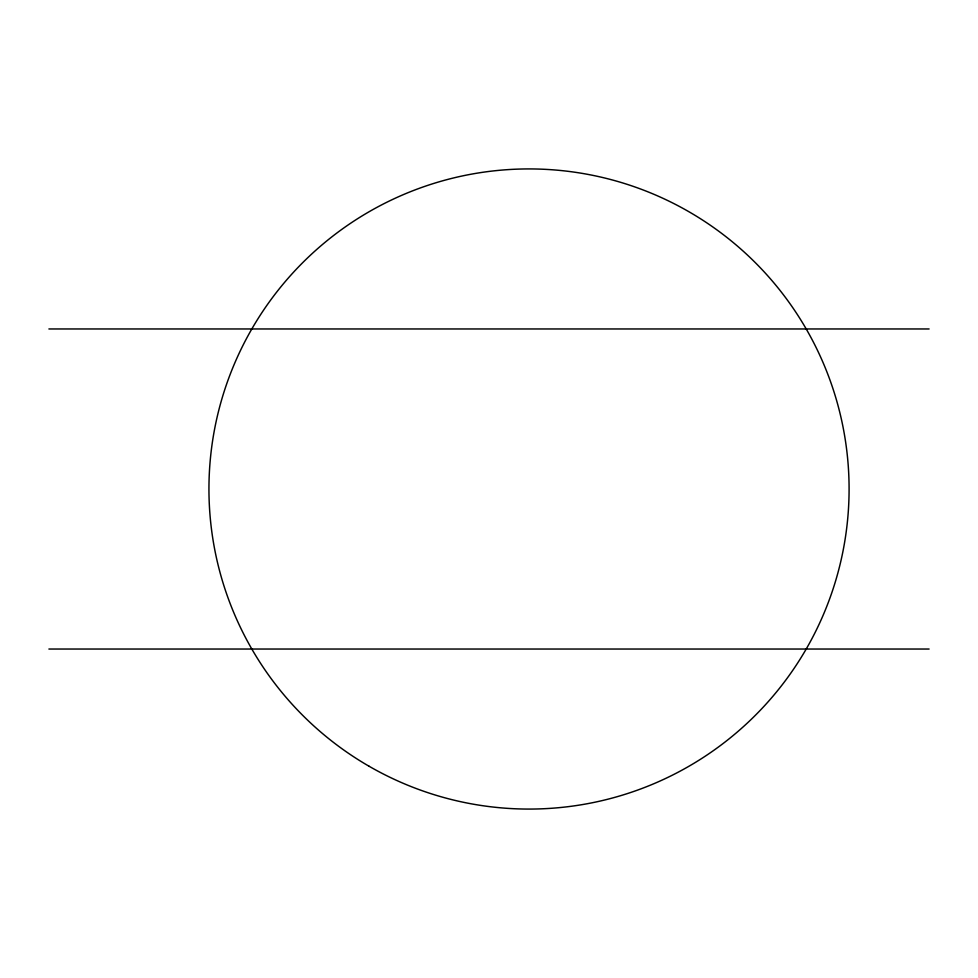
<?xml version="1.0" encoding="UTF-8"?>
<svg xmlns="http://www.w3.org/2000/svg" width="978" height="978" viewBox="0 0 978 978"><rect width="100%" height="100%" fill="white"/><g stroke="black" fill="none" stroke-linecap="round" stroke-linejoin="round"><path stroke-width="1.47" d="M48.9 328.963L929.1 328.963M48.9 649.037L929.1 649.037M368.975 766.19A320.075 320.075 0 0 0 849.087 489A320.075 320.075 0 0 0 368.975 211.81A320.075 320.075 0 0 0 368.975 766.19"/></g></svg>
